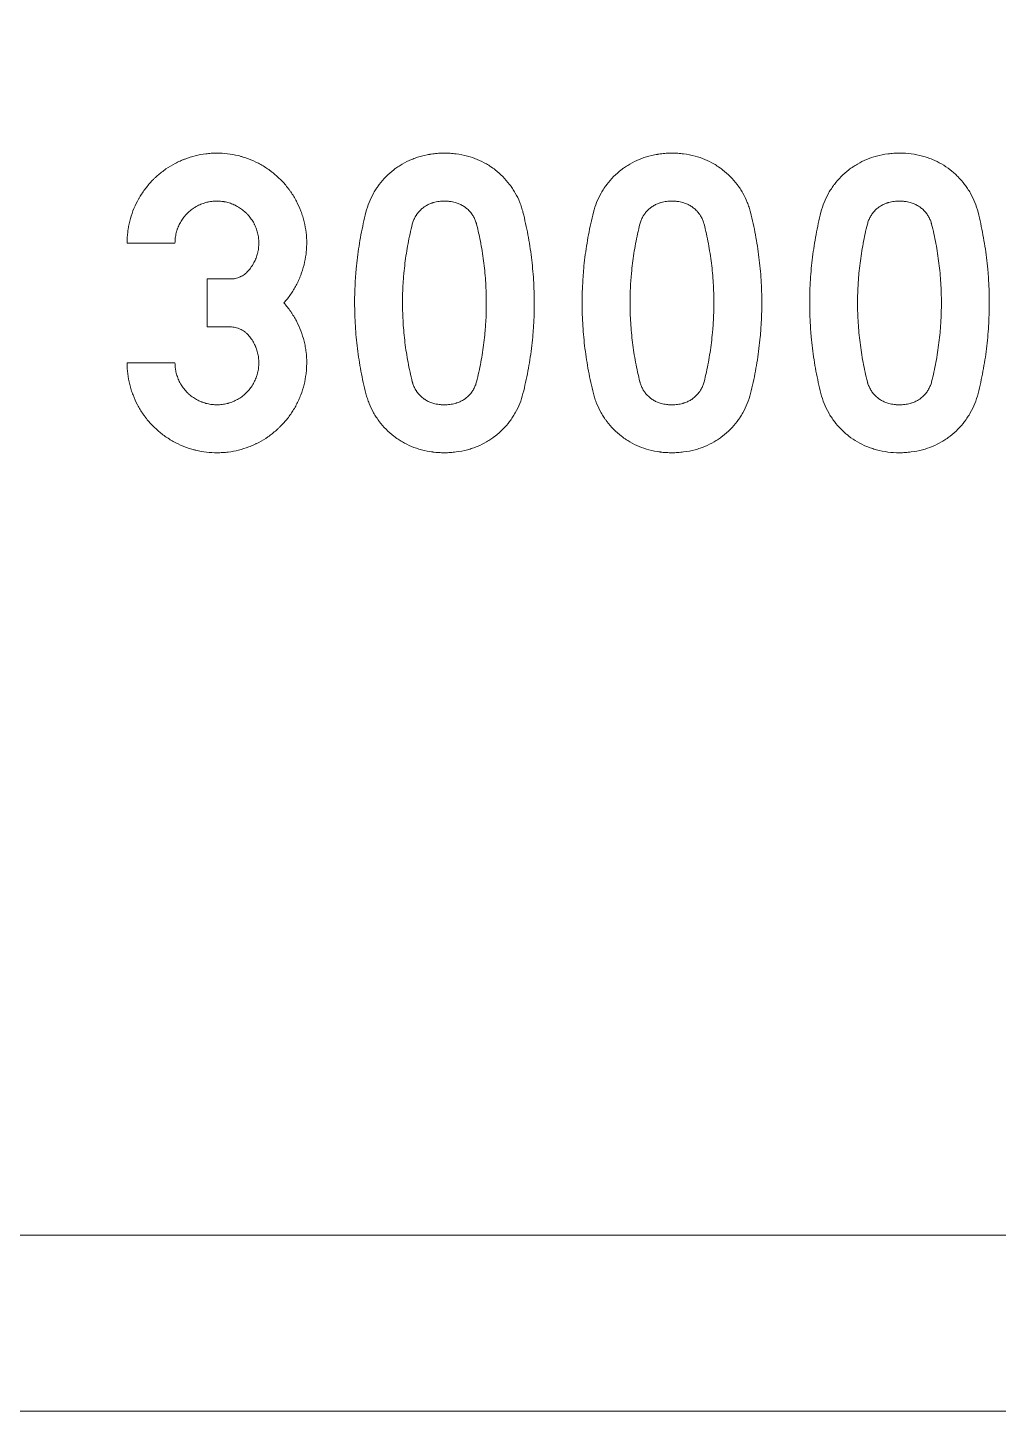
# Model space of a CAD drawing. Header units: millimetres. Extents: x 4664 to 8864, y -38 to 2932.
# Drawn here: x 5861.39 to 5875.51, y 1173.77 to 1193.87 of the extents above; entities that cross this region are included whole.
import ezdxf

# ---------------------------------------------------------------- set-up
doc = ezdxf.new("R2010")
doc.units = ezdxf.units.MM

msp = doc.modelspace()

# ---------------------------------------------------------------- linework, layer by layer
at = {"lineweight": 5}
for p, q in [((5862.84, 1190.746), (5863.536, 1190.746)), ((5864.34, 1190.224), (5864.006, 1190.224)), ((5864.006, 1190.224), (5864.006, 1189.527)), ((5864.006, 1189.527), (5864.34, 1189.527)), ((5863.536, 1189.005), (5862.84, 1189.005)), ((5843.507, 1176.333), (5926.807, 1176.333)), ((5842.99, 1173.772), (5961.219, 1173.772))]:
    msp.add_line(p, q, dxfattribs=at)
for radius in [144.895, 143.338]:
    msp.add_arc((5806.563, 1169.419), radius, 2.73527, 80.78997, dxfattribs=at)
for points, knots in [([(5865.119, 1189.875), (5865.154, 1189.915), (5865.187, 1189.956), (5865.247, 1190.042), (5865.274, 1190.086), (5865.311, 1190.156), (5865.323, 1190.179), (5865.339, 1190.215), (5865.344, 1190.228), (5865.352, 1190.246), (5865.355, 1190.252), (5865.36, 1190.264), (5865.362, 1190.271), (5865.383, 1190.326), (5865.399, 1190.376), (5865.425, 1190.478), (5865.435, 1190.53), (5865.445, 1190.609), (5865.447, 1190.635), (5865.449, 1190.668), (5865.45, 1190.675), (5865.45, 1190.688), (5865.451, 1190.708), (5865.451, 1190.728), (5865.452, 1190.795), (5865.449, 1190.847), (5865.436, 1190.952), (5865.427, 1191.004), (5865.411, 1191.069), (5865.408, 1191.082), (5865.401, 1191.107), (5865.397, 1191.12), (5865.385, 1191.159), (5865.376, 1191.184), (5865.348, 1191.258), (5865.326, 1191.306), (5865.277, 1191.4), (5865.25, 1191.445), (5865.216, 1191.495), (5865.212, 1191.5), (5865.204, 1191.511), (5865.192, 1191.527), (5865.164, 1191.564), (5865.139, 1191.595), (5865.086, 1191.654), (5865.049, 1191.691), (5864.989, 1191.743), (5864.969, 1191.76), (5864.937, 1191.784), (5864.927, 1191.792), (5864.911, 1191.804), (5864.905, 1191.808), (5864.894, 1191.816), (5864.889, 1191.82), (5864.84, 1191.853), (5864.795, 1191.88), (5864.701, 1191.929), (5864.654, 1191.95), (5864.58, 1191.978), (5864.555, 1191.986), (5864.523, 1191.996), (5864.517, 1191.998), (5864.504, 1192.002), (5864.485, 1192.007), (5864.466, 1192.012), (5864.402, 1192.028), (5864.299, 1192.046), (5864.195, 1192.052), (5864.129, 1192.052), (5864.116, 1192.052), (5864.09, 1192.051), (5864.076, 1192.05), (5864.037, 1192.048), (5864.011, 1192.045), (5863.933, 1192.035), (5863.882, 1192.026), (5863.781, 1192.001), (5863.731, 1191.985), (5863.676, 1191.964), (5863.67, 1191.962), (5863.657, 1191.957), (5863.651, 1191.955), (5863.633, 1191.947), (5863.597, 1191.931), (5863.562, 1191.914), (5863.493, 1191.878), (5863.448, 1191.851), (5863.362, 1191.792), (5863.321, 1191.76), (5863.276, 1191.721), (5863.271, 1191.716), (5863.262, 1191.707), (5863.247, 1191.694), (5863.214, 1191.662), (5863.187, 1191.633), (5863.135, 1191.575), (5863.103, 1191.534), (5863.058, 1191.469), (5863.044, 1191.447), (5863.023, 1191.414), (5863.017, 1191.402), (5863.003, 1191.379), (5862.997, 1191.368), (5862.966, 1191.309), (5862.944, 1191.261), (5862.907, 1191.163), (5862.891, 1191.113), (5862.872, 1191.036), (5862.866, 1191.011), (5862.86, 1190.978), (5862.859, 1190.971), (5862.857, 1190.958), (5862.856, 1190.952), (5862.853, 1190.932), (5862.851, 1190.919), (5862.843, 1190.853), (5862.84, 1190.799), (5862.84, 1190.746)], [0, 0, 0, 0, 0.03125, 0.03125, 0.0625, 0.0625, 0.078125, 0.078125, 0.085937, 0.085937, 0.089844, 0.089844, 0.09375, 0.09375, 0.125, 0.125, 0.15625, 0.15625, 0.171875, 0.171875, 0.175781, 0.175781, 0.179687, 0.1875, 0.1875, 0.21875, 0.21875, 0.25, 0.25, 0.257812, 0.257812, 0.265625, 0.265625, 0.28125, 0.28125, 0.3125, 0.3125, 0.34375, 0.34375, 0.347656, 0.347656, 0.351562, 0.359375, 0.375, 0.375, 0.40625, 0.40625, 0.421875, 0.421875, 0.429687, 0.429687, 0.433594, 0.433594, 0.4375, 0.4375, 0.46875, 0.46875, 0.5, 0.5, 0.515625, 0.515625, 0.519531, 0.519531, 0.523437, 0.53125, 0.53125, 0.5625, 0.59375, 0.59375, 0.601562, 0.601562, 0.609375, 0.609375, 0.625, 0.625, 0.65625, 0.65625, 0.6875, 0.6875, 0.691406, 0.691406, 0.695312, 0.695312, 0.703125, 0.71875, 0.71875, 0.75, 0.75, 0.78125, 0.78125, 0.785156, 0.785156, 0.789062, 0.796875, 0.8125, 0.8125, 0.84375, 0.84375, 0.859375, 0.859375, 0.867187, 0.867187, 0.875, 0.875, 0.90625, 0.90625, 0.9375, 0.9375, 0.953125, 0.953125, 0.957031, 0.957031, 0.960937, 0.960937, 0.96875, 0.96875, 1, 1, 1, 1]), ([(5866.312, 1191.192), (5866.324, 1191.241), (5866.34, 1191.289), (5866.377, 1191.382), (5866.399, 1191.427), (5866.436, 1191.493), (5866.449, 1191.514), (5866.467, 1191.541), (5866.47, 1191.546), (5866.477, 1191.557), (5866.488, 1191.572), (5866.499, 1191.587), (5866.537, 1191.637), (5866.57, 1191.675), (5866.64, 1191.746), (5866.678, 1191.779), (5866.722, 1191.814), (5866.727, 1191.818), (5866.737, 1191.825), (5866.753, 1191.836), (5866.768, 1191.847), (5866.799, 1191.868), (5866.82, 1191.881), (5866.885, 1191.919), (5866.93, 1191.941), (5866.999, 1191.969), (5867.022, 1191.978), (5867.058, 1191.99), (5867.07, 1191.994), (5867.094, 1192.001), (5867.106, 1192.005), (5867.118, 1192.008)], [0, 0, 0, 0, 0.125, 0.125, 0.25, 0.25, 0.3125, 0.3125, 0.328125, 0.328125, 0.34375, 0.375, 0.375, 0.5, 0.5, 0.625, 0.625, 0.640625, 0.640625, 0.65625, 0.6875, 0.6875, 0.75, 0.75, 0.875, 0.875, 0.9375, 0.9375, 0.96875, 0.96875, 1, 1, 1, 1]), ([(5867.118, 1192.008), (5867.173, 1192.023), (5867.228, 1192.033), (5867.34, 1192.048), (5867.396, 1192.052), (5867.48, 1192.052), (5867.509, 1192.051), (5867.551, 1192.048), (5867.566, 1192.047), (5867.594, 1192.044), (5867.608, 1192.043), (5867.679, 1192.034), (5867.735, 1192.023), (5867.79, 1192.008)], [0, 0, 0, 0, 0.25, 0.25, 0.5, 0.5, 0.625, 0.625, 0.6875, 0.6875, 0.75, 0.75, 1, 1, 1, 1]), ([(5867.79, 1192.008), (5867.735, 1192.023), (5867.679, 1192.034), (5867.567, 1192.048), (5867.511, 1192.052), (5867.426, 1192.052), (5867.398, 1192.051), (5867.356, 1192.048), (5867.341, 1192.047), (5867.313, 1192.044), (5867.299, 1192.043), (5867.229, 1192.034), (5867.173, 1192.023), (5867.118, 1192.008)], [0, 0, 0, 0, 0.25, 0.25, 0.5, 0.5, 0.625, 0.625, 0.6875, 0.6875, 0.75, 0.75, 1, 1, 1, 1]), ([(5867.79, 1192.008), (5867.838, 1191.995), (5867.886, 1191.979), (5867.977, 1191.941), (5868.022, 1191.919), (5868.087, 1191.882), (5868.108, 1191.868), (5868.134, 1191.851), (5868.139, 1191.847), (5868.15, 1191.84), (5868.165, 1191.829), (5868.18, 1191.818), (5868.23, 1191.78), (5868.267, 1191.747), (5868.337, 1191.676), (5868.37, 1191.638), (5868.405, 1191.592), (5868.409, 1191.587), (5868.416, 1191.577), (5868.427, 1191.562), (5868.438, 1191.546), (5868.458, 1191.515), (5868.472, 1191.493), (5868.509, 1191.428), (5868.53, 1191.383), (5868.558, 1191.313), (5868.567, 1191.289), (5868.579, 1191.253), (5868.583, 1191.241), (5868.59, 1191.216), (5868.593, 1191.204), (5868.596, 1191.192)], [0, 0, 0, 0, 0.125, 0.125, 0.25, 0.25, 0.3125, 0.3125, 0.328125, 0.328125, 0.34375, 0.375, 0.375, 0.5, 0.5, 0.625, 0.625, 0.640625, 0.640625, 0.65625, 0.6875, 0.6875, 0.75, 0.75, 0.875, 0.875, 0.9375, 0.9375, 0.96875, 0.96875, 1, 1, 1, 1]), ([(5869.62, 1191.192), (5869.633, 1191.241), (5869.648, 1191.289), (5869.686, 1191.382), (5869.708, 1191.427), (5869.745, 1191.493), (5869.758, 1191.515), (5869.775, 1191.541), (5869.779, 1191.546), (5869.786, 1191.557), (5869.797, 1191.572), (5869.808, 1191.588), (5869.846, 1191.638), (5869.878, 1191.675), (5869.949, 1191.746), (5869.986, 1191.779), (5870.031, 1191.814), (5870.036, 1191.818), (5870.046, 1191.825), (5870.061, 1191.836), (5870.077, 1191.847), (5870.108, 1191.868), (5870.129, 1191.881), (5870.193, 1191.919), (5870.238, 1191.941), (5870.307, 1191.969), (5870.33, 1191.978), (5870.366, 1191.99), (5870.378, 1191.994), (5870.402, 1192.001), (5870.414, 1192.005), (5870.426, 1192.008)], [0, 0, 0, 0, 0.125, 0.125, 0.25, 0.25, 0.3125, 0.3125, 0.328125, 0.328125, 0.34375, 0.375, 0.375, 0.5, 0.5, 0.625, 0.625, 0.640625, 0.640625, 0.65625, 0.6875, 0.6875, 0.75, 0.75, 0.875, 0.875, 0.9375, 0.9375, 0.96875, 0.96875, 1, 1, 1, 1]), ([(5870.426, 1192.008), (5870.481, 1192.023), (5870.537, 1192.033), (5870.648, 1192.048), (5870.704, 1192.052), (5870.789, 1192.052), (5870.817, 1192.051), (5870.86, 1192.048), (5870.874, 1192.047), (5870.902, 1192.044), (5870.916, 1192.043), (5870.987, 1192.034), (5871.043, 1192.023), (5871.098, 1192.008)], [0, 0, 0, 0, 0.25, 0.25, 0.5, 0.5, 0.625, 0.625, 0.6875, 0.6875, 0.75, 0.75, 1, 1, 1, 1]), ([(5871.098, 1192.008), (5871.043, 1192.023), (5870.987, 1192.034), (5870.876, 1192.048), (5870.819, 1192.052), (5870.735, 1192.052), (5870.707, 1192.051), (5870.664, 1192.048), (5870.65, 1192.047), (5870.622, 1192.044), (5870.607, 1192.043), (5870.537, 1192.034), (5870.481, 1192.023), (5870.426, 1192.008)], [0, 0, 0, 0, 0.25, 0.25, 0.5, 0.5, 0.625, 0.625, 0.6875, 0.6875, 0.75, 0.75, 1, 1, 1, 1]), ([(5871.098, 1192.008), (5871.147, 1191.995), (5871.194, 1191.979), (5871.285, 1191.941), (5871.33, 1191.919), (5871.395, 1191.882), (5871.416, 1191.868), (5871.442, 1191.851), (5871.448, 1191.847), (5871.458, 1191.84), (5871.473, 1191.829), (5871.488, 1191.818), (5871.538, 1191.78), (5871.575, 1191.747), (5871.646, 1191.676), (5871.679, 1191.638), (5871.713, 1191.593), (5871.717, 1191.588), (5871.724, 1191.577), (5871.735, 1191.562), (5871.746, 1191.546), (5871.767, 1191.515), (5871.78, 1191.493), (5871.817, 1191.428), (5871.839, 1191.383), (5871.867, 1191.313), (5871.875, 1191.289), (5871.887, 1191.253), (5871.891, 1191.241), (5871.898, 1191.216), (5871.901, 1191.204), (5871.904, 1191.192)], [0, 0, 0, 0, 0.125, 0.125, 0.25, 0.25, 0.3125, 0.3125, 0.328125, 0.328125, 0.34375, 0.375, 0.375, 0.5, 0.5, 0.625, 0.625, 0.640625, 0.640625, 0.65625, 0.6875, 0.6875, 0.75, 0.75, 0.875, 0.875, 0.9375, 0.9375, 0.96875, 0.96875, 1, 1, 1, 1]), ([(5873.735, 1192.008), (5873.686, 1191.995), (5873.639, 1191.979), (5873.547, 1191.941), (5873.502, 1191.919), (5873.438, 1191.881), (5873.416, 1191.868), (5873.39, 1191.851), (5873.385, 1191.847), (5873.375, 1191.84), (5873.359, 1191.829), (5873.344, 1191.818), (5873.295, 1191.779), (5873.257, 1191.746), (5873.187, 1191.676), (5873.154, 1191.638), (5873.12, 1191.592), (5873.116, 1191.587), (5873.109, 1191.577), (5873.105, 1191.572), (5873.094, 1191.556), (5873.087, 1191.546), (5873.066, 1191.514), (5873.053, 1191.493), (5873.016, 1191.428), (5872.994, 1191.382), (5872.957, 1191.289), (5872.941, 1191.241), (5872.929, 1191.192)], [0, 0, 0, 0, 0.125, 0.125, 0.25, 0.25, 0.3125, 0.3125, 0.328125, 0.328125, 0.34375, 0.375, 0.375, 0.5, 0.5, 0.625, 0.625, 0.640625, 0.640625, 0.65625, 0.65625, 0.6875, 0.6875, 0.75, 0.75, 0.875, 0.875, 1, 1, 1, 1]), ([(5874.407, 1192.008), (5874.351, 1192.023), (5874.296, 1192.034), (5874.184, 1192.048), (5874.128, 1192.052), (5874.043, 1192.052), (5874.015, 1192.051), (5873.972, 1192.048), (5873.958, 1192.047), (5873.93, 1192.044), (5873.916, 1192.043), (5873.845, 1192.034), (5873.79, 1192.023), (5873.735, 1192.008)], [0, 0, 0, 0, 0.25, 0.25, 0.5, 0.5, 0.625, 0.625, 0.6875, 0.6875, 0.75, 0.75, 1, 1, 1, 1]), ([(5874.407, 1192.008), (5874.351, 1192.023), (5874.296, 1192.034), (5874.184, 1192.048), (5874.128, 1192.052), (5874.043, 1192.052), (5874.015, 1192.051), (5873.972, 1192.048), (5873.958, 1192.047), (5873.93, 1192.044), (5873.916, 1192.043), (5873.845, 1192.034), (5873.79, 1192.023), (5873.735, 1192.008)], [0, 0, 0, 0, 0.25, 0.25, 0.5, 0.5, 0.625, 0.625, 0.6875, 0.6875, 0.75, 0.75, 1, 1, 1, 1]), ([(5875.213, 1191.192), (5875.2, 1191.241), (5875.185, 1191.289), (5875.147, 1191.382), (5875.126, 1191.427), (5875.095, 1191.482), (5875.088, 1191.493), (5875.075, 1191.514), (5875.068, 1191.525), (5875.047, 1191.557), (5875.033, 1191.578), (5874.987, 1191.638), (5874.954, 1191.675), (5874.902, 1191.729), (5874.884, 1191.746), (5874.855, 1191.771), (5874.841, 1191.783), (5874.826, 1191.795), (5874.817, 1191.803), (5874.812, 1191.807), (5874.767, 1191.841), (5874.725, 1191.869), (5874.639, 1191.919), (5874.595, 1191.941), (5874.537, 1191.965), (5874.526, 1191.969), (5874.502, 1191.978), (5874.49, 1191.982), (5874.455, 1191.994), (5874.431, 1192.001), (5874.407, 1192.008)], [0, 0, 0, 0, 0.125, 0.125, 0.25, 0.25, 0.28125, 0.28125, 0.3125, 0.3125, 0.375, 0.375, 0.5, 0.5, 0.5625, 0.5625, 0.59375, 0.609375, 0.609375, 0.625, 0.625, 0.75, 0.75, 0.875, 0.875, 0.90625, 0.90625, 0.9375, 0.9375, 1, 1, 1, 1]), ([(5863.536, 1190.746), (5863.536, 1190.771), (5863.538, 1190.796), (5863.544, 1190.844), (5863.548, 1190.868), (5863.557, 1190.904), (5863.56, 1190.916), (5863.566, 1190.934), (5863.568, 1190.94), (5863.572, 1190.951), (5863.574, 1190.957), (5863.585, 1190.986), (5863.595, 1191.008), (5863.618, 1191.052), (5863.631, 1191.073), (5863.651, 1191.103), (5863.659, 1191.113), (5863.67, 1191.127), (5863.674, 1191.132), (5863.682, 1191.142), (5863.686, 1191.146), (5863.706, 1191.169), (5863.741, 1191.203), (5863.779, 1191.234), (5863.804, 1191.251), (5863.809, 1191.254), (5863.82, 1191.261), (5863.825, 1191.264), (5863.841, 1191.274), (5863.851, 1191.28), (5863.884, 1191.297), (5863.906, 1191.307), (5863.951, 1191.324), (5863.974, 1191.331), (5864.004, 1191.339), (5864.01, 1191.34), (5864.022, 1191.343), (5864.04, 1191.346), (5864.058, 1191.349), (5864.095, 1191.354), (5864.119, 1191.355), (5864.167, 1191.355), (5864.192, 1191.354), (5864.222, 1191.35), (5864.229, 1191.35), (5864.241, 1191.348), (5864.259, 1191.345), (5864.277, 1191.341), (5864.312, 1191.333), (5864.336, 1191.325), (5864.37, 1191.313), (5864.382, 1191.308), (5864.398, 1191.3), (5864.404, 1191.298), (5864.415, 1191.293), (5864.421, 1191.29), (5864.448, 1191.276), (5864.49, 1191.25), (5864.529, 1191.22), (5864.557, 1191.196), (5864.566, 1191.187), (5864.579, 1191.174), (5864.584, 1191.17), (5864.592, 1191.161), (5864.596, 1191.156), (5864.617, 1191.133), (5864.647, 1191.094), (5864.673, 1191.052), (5864.688, 1191.025), (5864.69, 1191.019), (5864.696, 1191.008), (5864.698, 1191.002), (5864.706, 1190.985), (5864.711, 1190.974), (5864.724, 1190.939), (5864.731, 1190.916), (5864.743, 1190.868), (5864.748, 1190.843), (5864.751, 1190.813), (5864.752, 1190.806), (5864.753, 1190.794), (5864.755, 1190.775), (5864.755, 1190.757), (5864.755, 1190.72), (5864.753, 1190.695), (5864.749, 1190.659), (5864.747, 1190.646), (5864.744, 1190.628), (5864.742, 1190.622), (5864.74, 1190.61), (5864.738, 1190.604), (5864.731, 1190.574), (5864.723, 1190.55), (5864.706, 1190.505), (5864.696, 1190.482), (5864.678, 1190.45), (5864.672, 1190.439), (5864.663, 1190.423), (5864.659, 1190.418), (5864.653, 1190.408), (5864.649, 1190.403), (5864.632, 1190.377), (5864.616, 1190.358), (5864.6, 1190.34)], [0, 0, 0, 0, 0.03125, 0.03125, 0.0625, 0.0625, 0.078125, 0.078125, 0.085938, 0.085938, 0.09375, 0.09375, 0.125, 0.125, 0.15625, 0.15625, 0.171875, 0.171875, 0.179688, 0.179688, 0.1875, 0.1875, 0.21875, 0.25, 0.25, 0.257813, 0.257813, 0.265625, 0.265625, 0.28125, 0.28125, 0.3125, 0.3125, 0.34375, 0.34375, 0.351562, 0.351562, 0.359375, 0.375, 0.375, 0.40625, 0.40625, 0.4375, 0.4375, 0.445312, 0.445312, 0.453125, 0.46875, 0.46875, 0.5, 0.5, 0.515625, 0.515625, 0.523437, 0.523437, 0.53125, 0.53125, 0.5625, 0.59375, 0.59375, 0.609375, 0.609375, 0.617187, 0.617187, 0.625, 0.625, 0.65625, 0.6875, 0.6875, 0.695312, 0.695312, 0.703125, 0.703125, 0.71875, 0.71875, 0.75, 0.75, 0.78125, 0.78125, 0.789062, 0.789062, 0.796875, 0.8125, 0.8125, 0.84375, 0.84375, 0.859375, 0.859375, 0.867187, 0.867187, 0.875, 0.875, 0.90625, 0.90625, 0.9375, 0.9375, 0.953125, 0.953125, 0.960937, 0.960937, 0.96875, 0.96875, 1, 1, 1, 1]), ([(5866.987, 1191.021), (5866.992, 1191.04), (5866.998, 1191.058), (5867.012, 1191.094), (5867.021, 1191.112), (5867.035, 1191.137), (5867.04, 1191.145), (5867.048, 1191.157), (5867.051, 1191.161), (5867.056, 1191.169), (5867.059, 1191.173), (5867.074, 1191.192), (5867.099, 1191.221), (5867.128, 1191.247), (5867.147, 1191.262), (5867.151, 1191.265), (5867.159, 1191.27), (5867.171, 1191.278), (5867.183, 1191.286), (5867.208, 1191.3), (5867.225, 1191.309), (5867.251, 1191.32), (5867.26, 1191.323), (5867.274, 1191.328), (5867.279, 1191.329), (5867.288, 1191.332), (5867.293, 1191.334), (5867.297, 1191.335)], [0, 0, 0, 0, 0.125, 0.125, 0.25, 0.25, 0.3125, 0.3125, 0.34375, 0.34375, 0.375, 0.375, 0.5, 0.625, 0.625, 0.65625, 0.65625, 0.6875, 0.75, 0.75, 0.875, 0.875, 0.9375, 0.9375, 0.96875, 0.96875, 1, 1, 1, 1]), ([(5867.297, 1191.335), (5867.323, 1191.342), (5867.349, 1191.347), (5867.401, 1191.354), (5867.427, 1191.355), (5867.466, 1191.355), (5867.48, 1191.355), (5867.499, 1191.354), (5867.506, 1191.353), (5867.519, 1191.352), (5867.526, 1191.351), (5867.559, 1191.347), (5867.585, 1191.342), (5867.611, 1191.335)], [0, 0, 0, 0, 0.25, 0.25, 0.5, 0.5, 0.625, 0.625, 0.6875, 0.6875, 0.75, 0.75, 1, 1, 1, 1]), ([(5867.611, 1191.335), (5867.629, 1191.33), (5867.647, 1191.324), (5867.683, 1191.309), (5867.7, 1191.301), (5867.725, 1191.286), (5867.733, 1191.281), (5867.745, 1191.273), (5867.749, 1191.27), (5867.757, 1191.265), (5867.761, 1191.262), (5867.78, 1191.247), (5867.794, 1191.234), (5867.821, 1191.207), (5867.834, 1191.193), (5867.849, 1191.173), (5867.852, 1191.169), (5867.857, 1191.161), (5867.865, 1191.149), (5867.873, 1191.137), (5867.887, 1191.112), (5867.895, 1191.094), (5867.906, 1191.067), (5867.91, 1191.058), (5867.914, 1191.044), (5867.916, 1191.04), (5867.918, 1191.03), (5867.92, 1191.026), (5867.921, 1191.021)], [0, 0, 0, 0, 0.125, 0.125, 0.25, 0.25, 0.3125, 0.3125, 0.34375, 0.34375, 0.375, 0.375, 0.5, 0.5, 0.625, 0.625, 0.65625, 0.65625, 0.6875, 0.75, 0.75, 0.875, 0.875, 0.9375, 0.9375, 0.96875, 0.96875, 1, 1, 1, 1]), ([(5870.295, 1191.021), (5870.3, 1191.04), (5870.306, 1191.058), (5870.321, 1191.094), (5870.329, 1191.112), (5870.343, 1191.137), (5870.348, 1191.145), (5870.356, 1191.157), (5870.359, 1191.161), (5870.365, 1191.169), (5870.368, 1191.173), (5870.382, 1191.192), (5870.407, 1191.221), (5870.436, 1191.247), (5870.455, 1191.262), (5870.459, 1191.265), (5870.467, 1191.27), (5870.479, 1191.279), (5870.491, 1191.286), (5870.516, 1191.3), (5870.533, 1191.309), (5870.56, 1191.32), (5870.569, 1191.323), (5870.582, 1191.328), (5870.587, 1191.329), (5870.596, 1191.332), (5870.601, 1191.334), (5870.606, 1191.335)], [0, 0, 0, 0, 0.125, 0.125, 0.25, 0.25, 0.3125, 0.3125, 0.34375, 0.34375, 0.375, 0.375, 0.5, 0.625, 0.625, 0.65625, 0.65625, 0.6875, 0.75, 0.75, 0.875, 0.875, 0.9375, 0.9375, 0.96875, 0.96875, 1, 1, 1, 1]), ([(5870.606, 1191.335), (5870.631, 1191.342), (5870.657, 1191.347), (5870.709, 1191.354), (5870.735, 1191.355), (5870.775, 1191.355), (5870.788, 1191.355), (5870.808, 1191.354), (5870.814, 1191.353), (5870.828, 1191.352), (5870.834, 1191.351), (5870.867, 1191.347), (5870.893, 1191.342), (5870.919, 1191.335)], [0, 0, 0, 0, 0.25, 0.25, 0.5, 0.5, 0.625, 0.625, 0.6875, 0.6875, 0.75, 0.75, 1, 1, 1, 1]), ([(5870.919, 1191.335), (5870.938, 1191.33), (5870.974, 1191.318), (5871.008, 1191.301), (5871.033, 1191.286), (5871.041, 1191.281), (5871.053, 1191.273), (5871.057, 1191.27), (5871.065, 1191.265), (5871.069, 1191.262), (5871.088, 1191.247), (5871.103, 1191.234), (5871.13, 1191.207), (5871.142, 1191.193), (5871.157, 1191.173), (5871.16, 1191.169), (5871.165, 1191.161), (5871.174, 1191.149), (5871.181, 1191.137), (5871.195, 1191.112), (5871.204, 1191.094), (5871.215, 1191.067), (5871.218, 1191.058), (5871.222, 1191.044), (5871.224, 1191.04), (5871.227, 1191.03), (5871.228, 1191.026), (5871.229, 1191.021)], [0, 0, 0, 0, 0.125, 0.25, 0.25, 0.3125, 0.3125, 0.34375, 0.34375, 0.375, 0.375, 0.5, 0.5, 0.625, 0.625, 0.65625, 0.65625, 0.6875, 0.75, 0.75, 0.875, 0.875, 0.9375, 0.9375, 0.96875, 0.96875, 1, 1, 1, 1]), ([(5873.604, 1191.021), (5873.609, 1191.04), (5873.615, 1191.058), (5873.629, 1191.094), (5873.637, 1191.112), (5873.652, 1191.137), (5873.657, 1191.145), (5873.665, 1191.157), (5873.668, 1191.161), (5873.673, 1191.169), (5873.676, 1191.173), (5873.691, 1191.193), (5873.716, 1191.222), (5873.745, 1191.247), (5873.764, 1191.262), (5873.768, 1191.265), (5873.775, 1191.27), (5873.787, 1191.279), (5873.8, 1191.286), (5873.824, 1191.301), (5873.841, 1191.309), (5873.868, 1191.32), (5873.877, 1191.323), (5873.891, 1191.328), (5873.895, 1191.329), (5873.905, 1191.332), (5873.909, 1191.334), (5873.914, 1191.335)], [0, 0, 0, 0, 0.125, 0.125, 0.25, 0.25, 0.3125, 0.3125, 0.34375, 0.34375, 0.375, 0.375, 0.5, 0.625, 0.625, 0.65625, 0.65625, 0.6875, 0.75, 0.75, 0.875, 0.875, 0.9375, 0.9375, 0.96875, 0.96875, 1, 1, 1, 1]), ([(5873.914, 1191.335), (5873.94, 1191.342), (5873.965, 1191.347), (5874.017, 1191.354), (5874.044, 1191.355), (5874.083, 1191.355), (5874.096, 1191.355), (5874.116, 1191.354), (5874.123, 1191.353), (5874.136, 1191.352), (5874.143, 1191.351), (5874.175, 1191.347), (5874.202, 1191.342), (5874.227, 1191.335)], [0, 0, 0, 0, 0.25, 0.25, 0.5, 0.5, 0.625, 0.625, 0.6875, 0.6875, 0.75, 0.75, 1, 1, 1, 1]), ([(5874.227, 1191.335), (5874.246, 1191.33), (5874.282, 1191.318), (5874.316, 1191.301), (5874.341, 1191.286), (5874.35, 1191.281), (5874.362, 1191.273), (5874.366, 1191.27), (5874.374, 1191.265), (5874.377, 1191.262), (5874.396, 1191.247), (5874.411, 1191.234), (5874.438, 1191.207), (5874.451, 1191.193), (5874.465, 1191.173), (5874.468, 1191.169), (5874.474, 1191.161), (5874.482, 1191.149), (5874.49, 1191.137), (5874.504, 1191.112), (5874.512, 1191.094), (5874.523, 1191.067), (5874.526, 1191.058), (5874.531, 1191.044), (5874.532, 1191.04), (5874.535, 1191.03), (5874.536, 1191.026), (5874.537, 1191.021)], [0, 0, 0, 0, 0.125, 0.25, 0.25, 0.3125, 0.3125, 0.34375, 0.34375, 0.375, 0.375, 0.5, 0.5, 0.625, 0.625, 0.65625, 0.65625, 0.6875, 0.75, 0.75, 0.875, 0.875, 0.9375, 0.9375, 0.96875, 0.96875, 1, 1, 1, 1]), ([(5866.312, 1188.559), (5866.284, 1188.667), (5866.261, 1188.776), (5866.22, 1188.994), (5866.186, 1189.212), (5866.155, 1189.541), (5866.148, 1189.762), (5866.148, 1189.983), (5866.151, 1190.093), (5866.16, 1190.232), (5866.162, 1190.26), (5866.166, 1190.315), (5866.168, 1190.343), (5866.176, 1190.426), (5866.182, 1190.482), (5866.203, 1190.647), (5866.237, 1190.867), (5866.285, 1191.084), (5866.312, 1191.192)], [0, 0, 0, 0, 0.125, 0.125, 0.25, 0.375, 0.5, 0.5, 0.625, 0.625, 0.65625, 0.65625, 0.6875, 0.6875, 0.75, 0.75, 0.875, 1, 1, 1, 1]), ([(5868.596, 1191.192), (5868.623, 1191.083), (5868.647, 1190.975), (5868.688, 1190.757), (5868.722, 1190.538), (5868.753, 1190.209), (5868.76, 1189.989), (5868.76, 1189.768), (5868.757, 1189.657), (5868.748, 1189.519), (5868.746, 1189.491), (5868.742, 1189.435), (5868.74, 1189.408), (5868.732, 1189.324), (5868.726, 1189.269), (5868.705, 1189.103), (5868.671, 1188.884), (5868.623, 1188.667), (5868.596, 1188.559)], [0, 0, 0, 0, 0.125, 0.125, 0.25, 0.375, 0.5, 0.5, 0.625, 0.625, 0.65625, 0.65625, 0.6875, 0.6875, 0.75, 0.75, 0.875, 1, 1, 1, 1]), ([(5869.62, 1188.559), (5869.593, 1188.667), (5869.569, 1188.776), (5869.528, 1188.994), (5869.494, 1189.212), (5869.463, 1189.542), (5869.456, 1189.762), (5869.456, 1189.983), (5869.46, 1190.094), (5869.468, 1190.232), (5869.47, 1190.26), (5869.474, 1190.316), (5869.477, 1190.343), (5869.484, 1190.427), (5869.49, 1190.482), (5869.511, 1190.647), (5869.545, 1190.867), (5869.593, 1191.084), (5869.62, 1191.192)], [0, 0, 0, 0, 0.125, 0.125, 0.25, 0.375, 0.5, 0.5, 0.625, 0.625, 0.65625, 0.65625, 0.6875, 0.6875, 0.75, 0.75, 0.875, 1, 1, 1, 1]), ([(5871.904, 1191.192), (5871.932, 1191.083), (5871.956, 1190.975), (5871.997, 1190.757), (5872.031, 1190.538), (5872.061, 1190.209), (5872.068, 1189.989), (5872.068, 1189.768), (5872.065, 1189.657), (5872.056, 1189.519), (5872.055, 1189.491), (5872.05, 1189.435), (5872.048, 1189.408), (5872.04, 1189.324), (5872.034, 1189.269), (5872.014, 1189.103), (5871.979, 1188.884), (5871.932, 1188.667), (5871.904, 1188.559)], [0, 0, 0, 0, 0.125, 0.125, 0.25, 0.375, 0.5, 0.5, 0.625, 0.625, 0.65625, 0.65625, 0.6875, 0.6875, 0.75, 0.75, 0.875, 1, 1, 1, 1]), ([(5872.929, 1191.192), (5872.901, 1191.084), (5872.878, 1190.976), (5872.837, 1190.759), (5872.803, 1190.541), (5872.772, 1190.213), (5872.765, 1189.992), (5872.765, 1189.772), (5872.768, 1189.661), (5872.776, 1189.522), (5872.778, 1189.494), (5872.782, 1189.438), (5872.785, 1189.411), (5872.792, 1189.327), (5872.798, 1189.272), (5872.819, 1189.106), (5872.853, 1188.885), (5872.901, 1188.667), (5872.929, 1188.559)], [0, 0, 0, 0, 0.125, 0.125, 0.25, 0.375, 0.5, 0.5, 0.625, 0.625, 0.65625, 0.65625, 0.6875, 0.6875, 0.75, 0.75, 0.875, 1, 1, 1, 1]), ([(5875.213, 1188.559), (5875.24, 1188.667), (5875.264, 1188.775), (5875.305, 1188.992), (5875.339, 1189.21), (5875.369, 1189.538), (5875.376, 1189.758), (5875.377, 1189.979), (5875.373, 1190.09), (5875.365, 1190.229), (5875.363, 1190.257), (5875.359, 1190.312), (5875.356, 1190.34), (5875.349, 1190.424), (5875.343, 1190.479), (5875.322, 1190.645), (5875.288, 1190.865), (5875.24, 1191.083), (5875.213, 1191.192)], [0, 0, 0, 0, 0.125, 0.125, 0.25, 0.375, 0.5, 0.5, 0.625, 0.625, 0.65625, 0.65625, 0.6875, 0.6875, 0.75, 0.75, 0.875, 1, 1, 1, 1]), ([(5866.987, 1188.73), (5866.963, 1188.824), (5866.942, 1188.919), (5866.907, 1189.108), (5866.877, 1189.298), (5866.851, 1189.585), (5866.845, 1189.777), (5866.844, 1189.969), (5866.847, 1190.065), (5866.855, 1190.186), (5866.856, 1190.21), (5866.86, 1190.258), (5866.862, 1190.283), (5866.869, 1190.355), (5866.874, 1190.403), (5866.892, 1190.547), (5866.922, 1190.738), (5866.963, 1190.927), (5866.987, 1191.021)], [0, 0, 0, 0, 0.125, 0.125, 0.25, 0.375, 0.5, 0.5, 0.625, 0.625, 0.65625, 0.65625, 0.6875, 0.6875, 0.75, 0.75, 0.875, 1, 1, 1, 1]), ([(5867.921, 1191.021), (5867.945, 1190.927), (5867.965, 1190.832), (5868.001, 1190.642), (5868.031, 1190.452), (5868.057, 1190.166), (5868.063, 1189.974), (5868.063, 1189.782), (5868.061, 1189.686), (5868.053, 1189.565), (5868.051, 1189.541), (5868.048, 1189.492), (5868.046, 1189.468), (5868.039, 1189.396), (5868.034, 1189.348), (5868.016, 1189.204), (5867.986, 1189.013), (5867.945, 1188.824), (5867.921, 1188.73)], [0, 0, 0, 0, 0.125, 0.125, 0.25, 0.375, 0.5, 0.5, 0.625, 0.625, 0.65625, 0.65625, 0.6875, 0.6875, 0.75, 0.75, 0.875, 1, 1, 1, 1]), ([(5870.295, 1188.73), (5870.272, 1188.824), (5870.251, 1188.919), (5870.215, 1189.108), (5870.186, 1189.298), (5870.159, 1189.585), (5870.153, 1189.777), (5870.153, 1189.969), (5870.156, 1190.065), (5870.163, 1190.186), (5870.165, 1190.21), (5870.169, 1190.258), (5870.171, 1190.283), (5870.177, 1190.355), (5870.183, 1190.403), (5870.2, 1190.547), (5870.23, 1190.738), (5870.272, 1190.927), (5870.295, 1191.021)], [0, 0, 0, 0, 0.125, 0.125, 0.25, 0.375, 0.5, 0.5, 0.625, 0.625, 0.65625, 0.65625, 0.6875, 0.6875, 0.75, 0.75, 0.875, 1, 1, 1, 1]), ([(5871.229, 1191.021), (5871.253, 1190.927), (5871.274, 1190.832), (5871.309, 1190.642), (5871.339, 1190.452), (5871.366, 1190.166), (5871.372, 1189.974), (5871.372, 1189.782), (5871.369, 1189.686), (5871.361, 1189.565), (5871.36, 1189.541), (5871.356, 1189.492), (5871.354, 1189.468), (5871.347, 1189.396), (5871.342, 1189.348), (5871.324, 1189.203), (5871.294, 1189.012), (5871.253, 1188.824), (5871.229, 1188.73)], [0, 0, 0, 0, 0.125, 0.125, 0.25, 0.375, 0.5, 0.5, 0.625, 0.625, 0.65625, 0.65625, 0.6875, 0.6875, 0.75, 0.75, 0.875, 1, 1, 1, 1]), ([(5873.604, 1188.73), (5873.58, 1188.824), (5873.559, 1188.919), (5873.524, 1189.108), (5873.494, 1189.298), (5873.467, 1189.585), (5873.461, 1189.777), (5873.461, 1189.969), (5873.464, 1190.065), (5873.471, 1190.186), (5873.473, 1190.21), (5873.477, 1190.259), (5873.479, 1190.283), (5873.486, 1190.355), (5873.491, 1190.403), (5873.509, 1190.547), (5873.539, 1190.738), (5873.58, 1190.927), (5873.604, 1191.021)], [0, 0, 0, 0, 0.125, 0.125, 0.25, 0.375, 0.5, 0.5, 0.625, 0.625, 0.65625, 0.65625, 0.6875, 0.6875, 0.75, 0.75, 0.875, 1, 1, 1, 1]), ([(5874.537, 1191.021), (5874.561, 1190.927), (5874.582, 1190.832), (5874.618, 1190.642), (5874.647, 1190.452), (5874.674, 1190.166), (5874.68, 1189.974), (5874.68, 1189.782), (5874.677, 1189.685), (5874.67, 1189.565), (5874.668, 1189.541), (5874.664, 1189.492), (5874.662, 1189.468), (5874.656, 1189.396), (5874.65, 1189.347), (5874.633, 1189.203), (5874.603, 1189.012), (5874.561, 1188.824), (5874.537, 1188.73)], [0, 0, 0, 0, 0.125, 0.125, 0.25, 0.375, 0.5, 0.5, 0.625, 0.625, 0.65625, 0.65625, 0.6875, 0.6875, 0.75, 0.75, 0.875, 1, 1, 1, 1]), ([(5864.6, 1190.34), (5864.592, 1190.33), (5864.574, 1190.313), (5864.546, 1190.29), (5864.526, 1190.277), (5864.51, 1190.268), (5864.504, 1190.265), (5864.494, 1190.259), (5864.488, 1190.256), (5864.471, 1190.249), (5864.449, 1190.24), (5864.425, 1190.234), (5864.407, 1190.23), (5864.401, 1190.229), (5864.389, 1190.227), (5864.383, 1190.226), (5864.365, 1190.224), (5864.353, 1190.224), (5864.34, 1190.224)], [0, 0, 0, 0, 0.125, 0.25, 0.375, 0.375, 0.4375, 0.4375, 0.5, 0.5, 0.625, 0.75, 0.75, 0.8125, 0.8125, 0.875, 0.875, 1, 1, 1, 1]), ([(5862.84, 1189.005), (5862.84, 1188.951), (5862.843, 1188.898), (5862.856, 1188.794), (5862.865, 1188.742), (5862.884, 1188.665), (5862.892, 1188.639), (5862.904, 1188.601), (5862.908, 1188.588), (5862.916, 1188.563), (5862.921, 1188.551), (5862.945, 1188.489), (5862.967, 1188.44), (5863.016, 1188.347), (5863.043, 1188.302), (5863.081, 1188.248), (5863.093, 1188.232), (5863.105, 1188.216), (5863.113, 1188.205), (5863.117, 1188.2), (5863.138, 1188.174), (5863.155, 1188.153), (5863.208, 1188.094), (5863.283, 1188.02), (5863.366, 1187.956), (5863.415, 1187.922), (5863.421, 1187.918), (5863.432, 1187.911), (5863.437, 1187.907), (5863.454, 1187.897), (5863.488, 1187.876), (5863.523, 1187.857), (5863.592, 1187.821), (5863.64, 1187.799), (5863.714, 1187.772), (5863.739, 1187.763), (5863.776, 1187.752), (5863.795, 1187.746), (5863.814, 1187.741), (5863.827, 1187.738), (5863.834, 1187.737), (5863.891, 1187.723), (5863.943, 1187.713), (5864.047, 1187.701), (5864.099, 1187.699), (5864.177, 1187.699), (5864.203, 1187.7), (5864.242, 1187.702), (5864.255, 1187.703), (5864.282, 1187.706), (5864.295, 1187.707), (5864.36, 1187.715), (5864.411, 1187.725), (5864.512, 1187.75), (5864.561, 1187.766), (5864.635, 1187.793), (5864.659, 1187.804), (5864.689, 1187.817), (5864.695, 1187.82), (5864.707, 1187.825), (5864.724, 1187.834), (5864.742, 1187.843), (5864.8, 1187.873), (5864.889, 1187.927), (5864.971, 1187.991), (5865.02, 1188.035), (5865.035, 1188.048), (5865.049, 1188.062), (5865.058, 1188.071), (5865.063, 1188.075), (5865.086, 1188.099), (5865.104, 1188.118), (5865.157, 1188.176), (5865.189, 1188.218), (5865.248, 1188.303), (5865.276, 1188.348), (5865.306, 1188.406), (5865.312, 1188.418), (5865.321, 1188.436), (5865.324, 1188.442), (5865.33, 1188.454), (5865.344, 1188.484), (5865.356, 1188.514), (5865.384, 1188.588), (5865.4, 1188.638), (5865.426, 1188.74), (5865.435, 1188.792), (5865.443, 1188.858), (5865.445, 1188.871), (5865.447, 1188.898), (5865.45, 1188.937), (5865.451, 1188.977), (5865.452, 1189.056), (5865.448, 1189.109), (5865.439, 1189.187), (5865.435, 1189.213), (5865.428, 1189.253), (5865.425, 1189.266), (5865.42, 1189.292), (5865.417, 1189.305), (5865.401, 1189.37), (5865.385, 1189.42), (5865.347, 1189.519), (5865.326, 1189.567), (5865.289, 1189.637), (5865.275, 1189.66), (5865.255, 1189.694), (5865.248, 1189.706), (5865.233, 1189.728), (5865.226, 1189.739), (5865.188, 1189.794), (5865.155, 1189.836), (5865.119, 1189.875)], [0, 0, 0, 0, 0.03125, 0.03125, 0.0625, 0.0625, 0.078125, 0.078125, 0.085938, 0.085938, 0.09375, 0.09375, 0.125, 0.125, 0.15625, 0.15625, 0.164063, 0.167969, 0.167969, 0.171875, 0.171875, 0.1875, 0.1875, 0.21875, 0.25, 0.25, 0.253906, 0.253906, 0.257813, 0.257813, 0.265625, 0.28125, 0.28125, 0.3125, 0.3125, 0.328125, 0.328125, 0.335938, 0.339844, 0.339844, 0.34375, 0.34375, 0.375, 0.375, 0.40625, 0.40625, 0.421875, 0.421875, 0.429688, 0.429688, 0.4375, 0.4375, 0.46875, 0.46875, 0.5, 0.5, 0.515625, 0.515625, 0.519531, 0.519531, 0.523438, 0.53125, 0.53125, 0.5625, 0.59375, 0.59375, 0.601563, 0.605469, 0.605469, 0.609375, 0.609375, 0.625, 0.625, 0.65625, 0.65625, 0.6875, 0.6875, 0.695313, 0.695313, 0.699219, 0.699219, 0.703125, 0.71875, 0.71875, 0.75, 0.75, 0.78125, 0.78125, 0.789063, 0.789063, 0.796875, 0.8125, 0.8125, 0.84375, 0.84375, 0.859375, 0.859375, 0.867188, 0.867188, 0.875, 0.875, 0.90625, 0.90625, 0.9375, 0.9375, 0.953125, 0.953125, 0.960938, 0.960938, 0.96875, 0.96875, 1, 1, 1, 1]), ([(5864.34, 1189.527), (5864.353, 1189.527), (5864.377, 1189.526), (5864.413, 1189.52), (5864.436, 1189.514), (5864.454, 1189.508), (5864.459, 1189.506), (5864.471, 1189.502), (5864.476, 1189.499), (5864.493, 1189.492), (5864.515, 1189.481), (5864.535, 1189.468), (5864.55, 1189.457), (5864.555, 1189.453), (5864.564, 1189.445), (5864.569, 1189.441), (5864.583, 1189.429), (5864.592, 1189.42), (5864.6, 1189.411)], [0, 0, 0, 0, 0.125, 0.25, 0.375, 0.375, 0.4375, 0.4375, 0.5, 0.5, 0.625, 0.75, 0.75, 0.8125, 0.8125, 0.875, 0.875, 1, 1, 1, 1]), ([(5864.6, 1189.411), (5864.616, 1189.392), (5864.632, 1189.373), (5864.66, 1189.333), (5864.673, 1189.312), (5864.69, 1189.279), (5864.695, 1189.268), (5864.703, 1189.251), (5864.706, 1189.245), (5864.71, 1189.234), (5864.713, 1189.228), (5864.724, 1189.199), (5864.739, 1189.152), (5864.748, 1189.103), (5864.751, 1189.073), (5864.752, 1189.066), (5864.753, 1189.054), (5864.754, 1189.048), (5864.755, 1189.029), (5864.755, 1189.017), (5864.755, 1188.98), (5864.752, 1188.931), (5864.743, 1188.882), (5864.736, 1188.852), (5864.734, 1188.846), (5864.731, 1188.834), (5864.725, 1188.816), (5864.719, 1188.799), (5864.706, 1188.765), (5864.696, 1188.742), (5864.679, 1188.71), (5864.673, 1188.699), (5864.664, 1188.684), (5864.66, 1188.678), (5864.654, 1188.668), (5864.65, 1188.663), (5864.633, 1188.637), (5864.617, 1188.618), (5864.585, 1188.582), (5864.568, 1188.565), (5864.541, 1188.54), (5864.531, 1188.533), (5864.512, 1188.517), (5864.502, 1188.51), (5864.472, 1188.489), (5864.451, 1188.477), (5864.408, 1188.454), (5864.386, 1188.444), (5864.352, 1188.431), (5864.34, 1188.427), (5864.323, 1188.421), (5864.317, 1188.42), (5864.305, 1188.416), (5864.299, 1188.415), (5864.269, 1188.407), (5864.222, 1188.399), (5864.173, 1188.395), (5864.143, 1188.395), (5864.137, 1188.395), (5864.124, 1188.396), (5864.118, 1188.396), (5864.1, 1188.397), (5864.088, 1188.398), (5864.051, 1188.402), (5864.027, 1188.406), (5863.98, 1188.418), (5863.956, 1188.425), (5863.928, 1188.436), (5863.922, 1188.438), (5863.91, 1188.442), (5863.905, 1188.445), (5863.888, 1188.452), (5863.877, 1188.458), (5863.844, 1188.474), (5863.823, 1188.487), (5863.783, 1188.514), (5863.763, 1188.53), (5863.74, 1188.55), (5863.735, 1188.554), (5863.726, 1188.563), (5863.713, 1188.575), (5863.7, 1188.589), (5863.675, 1188.616), (5863.66, 1188.635), (5863.639, 1188.666), (5863.632, 1188.676), (5863.622, 1188.692), (5863.619, 1188.697), (5863.613, 1188.708), (5863.61, 1188.714), (5863.596, 1188.741), (5863.585, 1188.764), (5863.568, 1188.81), (5863.56, 1188.833), (5863.551, 1188.869), (5863.549, 1188.881), (5863.545, 1188.899), (5863.544, 1188.906), (5863.542, 1188.918), (5863.541, 1188.924), (5863.538, 1188.955), (5863.536, 1188.98), (5863.536, 1189.005)], [0, 0, 0, 0, 0.03125, 0.03125, 0.0625, 0.0625, 0.078125, 0.078125, 0.085937, 0.085937, 0.09375, 0.09375, 0.125, 0.15625, 0.15625, 0.164062, 0.164062, 0.171875, 0.171875, 0.1875, 0.1875, 0.21875, 0.25, 0.25, 0.257812, 0.257812, 0.265625, 0.28125, 0.28125, 0.3125, 0.3125, 0.328125, 0.328125, 0.335937, 0.335937, 0.34375, 0.34375, 0.375, 0.375, 0.40625, 0.40625, 0.421875, 0.421875, 0.4375, 0.4375, 0.46875, 0.46875, 0.5, 0.5, 0.515625, 0.515625, 0.523437, 0.523437, 0.53125, 0.53125, 0.5625, 0.59375, 0.59375, 0.601562, 0.601562, 0.609375, 0.609375, 0.625, 0.625, 0.65625, 0.65625, 0.6875, 0.6875, 0.695312, 0.695312, 0.703125, 0.703125, 0.71875, 0.71875, 0.75, 0.75, 0.78125, 0.78125, 0.789062, 0.789062, 0.796875, 0.8125, 0.8125, 0.84375, 0.84375, 0.859375, 0.859375, 0.867187, 0.867187, 0.875, 0.875, 0.90625, 0.90625, 0.9375, 0.9375, 0.953125, 0.953125, 0.960937, 0.960937, 0.96875, 0.96875, 1, 1, 1, 1]), ([(5867.297, 1188.416), (5867.279, 1188.421), (5867.26, 1188.427), (5867.225, 1188.441), (5867.208, 1188.45), (5867.183, 1188.464), (5867.175, 1188.469), (5867.163, 1188.478), (5867.159, 1188.48), (5867.151, 1188.486), (5867.147, 1188.489), (5867.128, 1188.504), (5867.114, 1188.516), (5867.087, 1188.543), (5867.074, 1188.558), (5867.059, 1188.577), (5867.056, 1188.581), (5867.051, 1188.589), (5867.043, 1188.601), (5867.035, 1188.614), (5867.021, 1188.639), (5867.012, 1188.656), (5867.002, 1188.683), (5866.998, 1188.692), (5866.994, 1188.706), (5866.992, 1188.711), (5866.99, 1188.72), (5866.988, 1188.725), (5866.987, 1188.73)], [0, 0, 0, 0, 0.125, 0.125, 0.25, 0.25, 0.3125, 0.3125, 0.34375, 0.34375, 0.375, 0.375, 0.5, 0.5, 0.625, 0.625, 0.65625, 0.65625, 0.6875, 0.75, 0.75, 0.875, 0.875, 0.9375, 0.9375, 0.96875, 0.96875, 1, 1, 1, 1]), ([(5867.921, 1188.73), (5867.916, 1188.711), (5867.91, 1188.692), (5867.896, 1188.656), (5867.887, 1188.639), (5867.873, 1188.614), (5867.868, 1188.606), (5867.86, 1188.593), (5867.857, 1188.589), (5867.852, 1188.581), (5867.849, 1188.577), (5867.834, 1188.558), (5867.809, 1188.529), (5867.78, 1188.504), (5867.761, 1188.489), (5867.757, 1188.486), (5867.749, 1188.48), (5867.737, 1188.472), (5867.725, 1188.464), (5867.7, 1188.45), (5867.683, 1188.442), (5867.657, 1188.431), (5867.648, 1188.427), (5867.634, 1188.423), (5867.629, 1188.421), (5867.62, 1188.418), (5867.615, 1188.417), (5867.611, 1188.416)], [0, 0, 0, 0, 0.125, 0.125, 0.25, 0.25, 0.3125, 0.3125, 0.34375, 0.34375, 0.375, 0.375, 0.5, 0.625, 0.625, 0.65625, 0.65625, 0.6875, 0.75, 0.75, 0.875, 0.875, 0.9375, 0.9375, 0.96875, 0.96875, 1, 1, 1, 1]), ([(5870.606, 1188.416), (5870.587, 1188.421), (5870.569, 1188.427), (5870.534, 1188.441), (5870.516, 1188.45), (5870.491, 1188.464), (5870.483, 1188.469), (5870.471, 1188.477), (5870.467, 1188.48), (5870.459, 1188.486), (5870.455, 1188.489), (5870.436, 1188.503), (5870.422, 1188.516), (5870.395, 1188.543), (5870.382, 1188.558), (5870.368, 1188.577), (5870.365, 1188.581), (5870.359, 1188.589), (5870.351, 1188.601), (5870.343, 1188.614), (5870.329, 1188.639), (5870.321, 1188.656), (5870.31, 1188.683), (5870.307, 1188.692), (5870.302, 1188.706), (5870.301, 1188.711), (5870.298, 1188.72), (5870.297, 1188.725), (5870.295, 1188.73)], [0, 0, 0, 0, 0.125, 0.125, 0.25, 0.25, 0.3125, 0.3125, 0.34375, 0.34375, 0.375, 0.375, 0.5, 0.5, 0.625, 0.625, 0.65625, 0.65625, 0.6875, 0.75, 0.75, 0.875, 0.875, 0.9375, 0.9375, 0.96875, 0.96875, 1, 1, 1, 1]), ([(5871.229, 1188.73), (5871.224, 1188.711), (5871.218, 1188.692), (5871.204, 1188.656), (5871.196, 1188.639), (5871.181, 1188.614), (5871.176, 1188.605), (5871.168, 1188.593), (5871.165, 1188.589), (5871.16, 1188.581), (5871.157, 1188.577), (5871.142, 1188.558), (5871.117, 1188.529), (5871.088, 1188.504), (5871.069, 1188.489), (5871.065, 1188.486), (5871.057, 1188.48), (5871.046, 1188.472), (5871.033, 1188.464), (5871.009, 1188.45), (5870.991, 1188.442), (5870.965, 1188.431), (5870.956, 1188.427), (5870.942, 1188.423), (5870.938, 1188.421), (5870.928, 1188.418), (5870.924, 1188.417), (5870.919, 1188.416)], [0, 0, 0, 0, 0.125, 0.125, 0.25, 0.25, 0.3125, 0.3125, 0.34375, 0.34375, 0.375, 0.375, 0.5, 0.625, 0.625, 0.65625, 0.65625, 0.6875, 0.75, 0.75, 0.875, 0.875, 0.9375, 0.9375, 0.96875, 0.96875, 1, 1, 1, 1]), ([(5873.914, 1188.416), (5873.895, 1188.421), (5873.859, 1188.433), (5873.825, 1188.45), (5873.8, 1188.464), (5873.792, 1188.469), (5873.78, 1188.477), (5873.776, 1188.48), (5873.768, 1188.486), (5873.764, 1188.489), (5873.745, 1188.503), (5873.73, 1188.516), (5873.703, 1188.543), (5873.691, 1188.558), (5873.676, 1188.577), (5873.673, 1188.581), (5873.668, 1188.589), (5873.659, 1188.601), (5873.652, 1188.614), (5873.638, 1188.639), (5873.629, 1188.656), (5873.618, 1188.683), (5873.615, 1188.692), (5873.61, 1188.706), (5873.609, 1188.711), (5873.606, 1188.72), (5873.605, 1188.725), (5873.604, 1188.73)], [0, 0, 0, 0, 0.125, 0.25, 0.25, 0.3125, 0.3125, 0.34375, 0.34375, 0.375, 0.375, 0.5, 0.5, 0.625, 0.625, 0.65625, 0.65625, 0.6875, 0.75, 0.75, 0.875, 0.875, 0.9375, 0.9375, 0.96875, 0.96875, 1, 1, 1, 1]), ([(5874.537, 1188.73), (5874.533, 1188.711), (5874.527, 1188.692), (5874.512, 1188.656), (5874.504, 1188.639), (5874.49, 1188.614), (5874.484, 1188.605), (5874.476, 1188.593), (5874.474, 1188.589), (5874.468, 1188.581), (5874.465, 1188.577), (5874.451, 1188.558), (5874.425, 1188.529), (5874.397, 1188.504), (5874.377, 1188.489), (5874.374, 1188.486), (5874.366, 1188.48), (5874.354, 1188.472), (5874.342, 1188.464), (5874.317, 1188.45), (5874.3, 1188.442), (5874.273, 1188.431), (5874.264, 1188.427), (5874.251, 1188.423), (5874.246, 1188.421), (5874.237, 1188.418), (5874.232, 1188.417), (5874.227, 1188.416)], [0, 0, 0, 0, 0.125, 0.125, 0.25, 0.25, 0.3125, 0.3125, 0.34375, 0.34375, 0.375, 0.375, 0.5, 0.625, 0.625, 0.65625, 0.65625, 0.6875, 0.75, 0.75, 0.875, 0.875, 0.9375, 0.9375, 0.96875, 0.96875, 1, 1, 1, 1]), ([(5867.118, 1187.743), (5867.07, 1187.756), (5867.022, 1187.772), (5866.931, 1187.81), (5866.886, 1187.831), (5866.821, 1187.869), (5866.8, 1187.882), (5866.774, 1187.9), (5866.769, 1187.903), (5866.758, 1187.911), (5866.743, 1187.921), (5866.728, 1187.933), (5866.678, 1187.971), (5866.641, 1188.004), (5866.57, 1188.075), (5866.538, 1188.113), (5866.503, 1188.158), (5866.499, 1188.163), (5866.492, 1188.173), (5866.481, 1188.189), (5866.47, 1188.204), (5866.449, 1188.236), (5866.436, 1188.257), (5866.399, 1188.323), (5866.378, 1188.368), (5866.35, 1188.438), (5866.341, 1188.462), (5866.329, 1188.498), (5866.325, 1188.51), (5866.318, 1188.534), (5866.315, 1188.547), (5866.312, 1188.559)], [0, 0, 0, 0, 0.125, 0.125, 0.25, 0.25, 0.3125, 0.3125, 0.328125, 0.328125, 0.34375, 0.375, 0.375, 0.5, 0.5, 0.625, 0.625, 0.640625, 0.640625, 0.65625, 0.6875, 0.6875, 0.75, 0.75, 0.875, 0.875, 0.9375, 0.9375, 0.96875, 0.96875, 1, 1, 1, 1]), ([(5868.596, 1188.559), (5868.583, 1188.509), (5868.568, 1188.462), (5868.53, 1188.368), (5868.509, 1188.323), (5868.472, 1188.258), (5868.459, 1188.236), (5868.441, 1188.21), (5868.438, 1188.204), (5868.43, 1188.194), (5868.42, 1188.178), (5868.409, 1188.163), (5868.371, 1188.113), (5868.338, 1188.075), (5868.268, 1188.005), (5868.23, 1187.971), (5868.185, 1187.937), (5868.18, 1187.933), (5868.17, 1187.925), (5868.155, 1187.914), (5868.14, 1187.904), (5868.109, 1187.883), (5868.087, 1187.869), (5868.023, 1187.832), (5867.978, 1187.81), (5867.909, 1187.781), (5867.886, 1187.773), (5867.85, 1187.76), (5867.838, 1187.757), (5867.814, 1187.749), (5867.802, 1187.746), (5867.79, 1187.743)], [0, 0, 0, 0, 0.125, 0.125, 0.25, 0.25, 0.3125, 0.3125, 0.328125, 0.328125, 0.34375, 0.375, 0.375, 0.5, 0.5, 0.625, 0.625, 0.640625, 0.640625, 0.65625, 0.6875, 0.6875, 0.75, 0.75, 0.875, 0.875, 0.9375, 0.9375, 0.96875, 0.96875, 1, 1, 1, 1]), ([(5870.426, 1187.743), (5870.378, 1187.756), (5870.331, 1187.772), (5870.239, 1187.809), (5870.195, 1187.831), (5870.13, 1187.869), (5870.108, 1187.882), (5870.082, 1187.9), (5870.077, 1187.903), (5870.067, 1187.91), (5870.051, 1187.921), (5870.036, 1187.933), (5869.987, 1187.971), (5869.949, 1188.004), (5869.879, 1188.075), (5869.846, 1188.112), (5869.812, 1188.158), (5869.808, 1188.163), (5869.8, 1188.173), (5869.789, 1188.189), (5869.779, 1188.204), (5869.758, 1188.236), (5869.745, 1188.257), (5869.708, 1188.323), (5869.686, 1188.368), (5869.658, 1188.438), (5869.649, 1188.462), (5869.637, 1188.498), (5869.634, 1188.51), (5869.627, 1188.534), (5869.623, 1188.547), (5869.62, 1188.559)], [0, 0, 0, 0, 0.125, 0.125, 0.25, 0.25, 0.3125, 0.3125, 0.328125, 0.328125, 0.34375, 0.375, 0.375, 0.5, 0.5, 0.625, 0.625, 0.640625, 0.640625, 0.65625, 0.6875, 0.6875, 0.75, 0.75, 0.875, 0.875, 0.9375, 0.9375, 0.96875, 0.96875, 1, 1, 1, 1]), ([(5871.904, 1188.559), (5871.892, 1188.509), (5871.876, 1188.461), (5871.839, 1188.368), (5871.817, 1188.323), (5871.78, 1188.257), (5871.767, 1188.236), (5871.749, 1188.209), (5871.746, 1188.204), (5871.739, 1188.194), (5871.728, 1188.178), (5871.717, 1188.163), (5871.679, 1188.113), (5871.646, 1188.075), (5871.576, 1188.004), (5871.539, 1187.971), (5871.494, 1187.937), (5871.489, 1187.933), (5871.479, 1187.925), (5871.463, 1187.914), (5871.448, 1187.903), (5871.417, 1187.883), (5871.396, 1187.869), (5871.331, 1187.832), (5871.287, 1187.81), (5871.218, 1187.781), (5871.194, 1187.773), (5871.159, 1187.76), (5871.147, 1187.757), (5871.122, 1187.749), (5871.11, 1187.746), (5871.098, 1187.743)], [0, 0, 0, 0, 0.125, 0.125, 0.25, 0.25, 0.3125, 0.3125, 0.328125, 0.328125, 0.34375, 0.375, 0.375, 0.5, 0.5, 0.625, 0.625, 0.640625, 0.640625, 0.65625, 0.6875, 0.6875, 0.75, 0.75, 0.875, 0.875, 0.9375, 0.9375, 0.96875, 0.96875, 1, 1, 1, 1]), ([(5872.929, 1188.559), (5872.941, 1188.51), (5872.957, 1188.462), (5872.994, 1188.369), (5873.016, 1188.323), (5873.047, 1188.269), (5873.053, 1188.258), (5873.066, 1188.236), (5873.073, 1188.225), (5873.094, 1188.194), (5873.109, 1188.173), (5873.154, 1188.113), (5873.187, 1188.075), (5873.24, 1188.022), (5873.258, 1188.005), (5873.286, 1187.98), (5873.3, 1187.968), (5873.315, 1187.956), (5873.325, 1187.948), (5873.33, 1187.944), (5873.375, 1187.909), (5873.416, 1187.882), (5873.502, 1187.832), (5873.547, 1187.81), (5873.604, 1187.786), (5873.616, 1187.781), (5873.639, 1187.773), (5873.651, 1187.768), (5873.687, 1187.756), (5873.711, 1187.749), (5873.735, 1187.743)], [0, 0, 0, 0, 0.125, 0.125, 0.25, 0.25, 0.28125, 0.28125, 0.3125, 0.3125, 0.375, 0.375, 0.5, 0.5, 0.5625, 0.5625, 0.59375, 0.609375, 0.609375, 0.625, 0.625, 0.75, 0.75, 0.875, 0.875, 0.90625, 0.90625, 0.9375, 0.9375, 1, 1, 1, 1]), ([(5874.407, 1187.743), (5874.455, 1187.756), (5874.502, 1187.772), (5874.594, 1187.81), (5874.639, 1187.832), (5874.704, 1187.869), (5874.725, 1187.882), (5874.751, 1187.9), (5874.756, 1187.903), (5874.767, 1187.911), (5874.782, 1187.922), (5874.797, 1187.933), (5874.847, 1187.971), (5874.884, 1188.004), (5874.954, 1188.075), (5874.987, 1188.113), (5875.021, 1188.158), (5875.025, 1188.163), (5875.033, 1188.173), (5875.036, 1188.179), (5875.047, 1188.194), (5875.054, 1188.205), (5875.075, 1188.236), (5875.088, 1188.258), (5875.125, 1188.323), (5875.147, 1188.368), (5875.184, 1188.461), (5875.2, 1188.509), (5875.213, 1188.559)], [0, 0, 0, 0, 0.125, 0.125, 0.25, 0.25, 0.3125, 0.3125, 0.328125, 0.328125, 0.34375, 0.375, 0.375, 0.5, 0.5, 0.625, 0.625, 0.640625, 0.640625, 0.65625, 0.65625, 0.6875, 0.6875, 0.75, 0.75, 0.875, 0.875, 1, 1, 1, 1]), ([(5867.611, 1188.416), (5867.585, 1188.409), (5867.559, 1188.404), (5867.507, 1188.397), (5867.481, 1188.395), (5867.442, 1188.395), (5867.428, 1188.396), (5867.408, 1188.397), (5867.402, 1188.397), (5867.389, 1188.399), (5867.382, 1188.399), (5867.349, 1188.404), (5867.323, 1188.409), (5867.297, 1188.416)], [0, 0, 0, 0, 0.25, 0.25, 0.5, 0.5, 0.625, 0.625, 0.6875, 0.6875, 0.75, 0.75, 1, 1, 1, 1]), ([(5870.919, 1188.416), (5870.893, 1188.409), (5870.868, 1188.404), (5870.816, 1188.397), (5870.789, 1188.395), (5870.75, 1188.395), (5870.737, 1188.396), (5870.717, 1188.397), (5870.71, 1188.397), (5870.697, 1188.399), (5870.69, 1188.399), (5870.657, 1188.404), (5870.631, 1188.409), (5870.606, 1188.416)], [0, 0, 0, 0, 0.25, 0.25, 0.5, 0.5, 0.625, 0.625, 0.6875, 0.6875, 0.75, 0.75, 1, 1, 1, 1]), ([(5874.227, 1188.416), (5874.202, 1188.409), (5874.176, 1188.404), (5874.124, 1188.397), (5874.098, 1188.395), (5874.058, 1188.395), (5874.045, 1188.396), (5874.025, 1188.397), (5874.019, 1188.397), (5874.005, 1188.399), (5873.999, 1188.399), (5873.966, 1188.404), (5873.94, 1188.409), (5873.914, 1188.416)], [0, 0, 0, 0, 0.25, 0.25, 0.5, 0.5, 0.625, 0.625, 0.6875, 0.6875, 0.75, 0.75, 1, 1, 1, 1]), ([(5867.79, 1187.743), (5867.735, 1187.728), (5867.679, 1187.717), (5867.568, 1187.703), (5867.512, 1187.699), (5867.427, 1187.699), (5867.399, 1187.7), (5867.356, 1187.702), (5867.342, 1187.703), (5867.314, 1187.706), (5867.3, 1187.708), (5867.229, 1187.717), (5867.173, 1187.728), (5867.118, 1187.743)], [0, 0, 0, 0, 0.25, 0.25, 0.5, 0.5, 0.625, 0.625, 0.6875, 0.6875, 0.75, 0.75, 1, 1, 1, 1]), ([(5867.118, 1187.743), (5867.173, 1187.728), (5867.229, 1187.717), (5867.341, 1187.702), (5867.397, 1187.699), (5867.481, 1187.699), (5867.51, 1187.7), (5867.552, 1187.702), (5867.566, 1187.704), (5867.595, 1187.706), (5867.609, 1187.708), (5867.679, 1187.717), (5867.735, 1187.728), (5867.79, 1187.743)], [0, 0, 0, 0, 0.25, 0.25, 0.5, 0.5, 0.625, 0.625, 0.6875, 0.6875, 0.75, 0.75, 1, 1, 1, 1]), ([(5871.098, 1187.743), (5871.043, 1187.728), (5870.988, 1187.717), (5870.876, 1187.703), (5870.82, 1187.699), (5870.736, 1187.699), (5870.707, 1187.7), (5870.665, 1187.702), (5870.651, 1187.703), (5870.622, 1187.706), (5870.608, 1187.708), (5870.538, 1187.717), (5870.482, 1187.728), (5870.426, 1187.743)], [0, 0, 0, 0, 0.25, 0.25, 0.5, 0.5, 0.625, 0.625, 0.6875, 0.6875, 0.75, 0.75, 1, 1, 1, 1]), ([(5870.426, 1187.743), (5870.482, 1187.728), (5870.537, 1187.717), (5870.649, 1187.702), (5870.705, 1187.699), (5870.79, 1187.699), (5870.818, 1187.7), (5870.861, 1187.702), (5870.875, 1187.704), (5870.903, 1187.706), (5870.917, 1187.708), (5870.988, 1187.717), (5871.043, 1187.728), (5871.098, 1187.743)], [0, 0, 0, 0, 0.25, 0.25, 0.5, 0.5, 0.625, 0.625, 0.6875, 0.6875, 0.75, 0.75, 1, 1, 1, 1]), ([(5873.735, 1187.743), (5873.79, 1187.728), (5873.846, 1187.717), (5873.957, 1187.702), (5874.013, 1187.699), (5874.098, 1187.699), (5874.126, 1187.7), (5874.169, 1187.702), (5874.183, 1187.704), (5874.211, 1187.706), (5874.226, 1187.708), (5874.296, 1187.717), (5874.352, 1187.728), (5874.407, 1187.743)], [0, 0, 0, 0, 0.25, 0.25, 0.5, 0.5, 0.625, 0.625, 0.6875, 0.6875, 0.75, 0.75, 1, 1, 1, 1])]:
    msp.add_open_spline(points, degree=3, knots=knots, dxfattribs=at)

doc.saveas('drawing.dxf')
